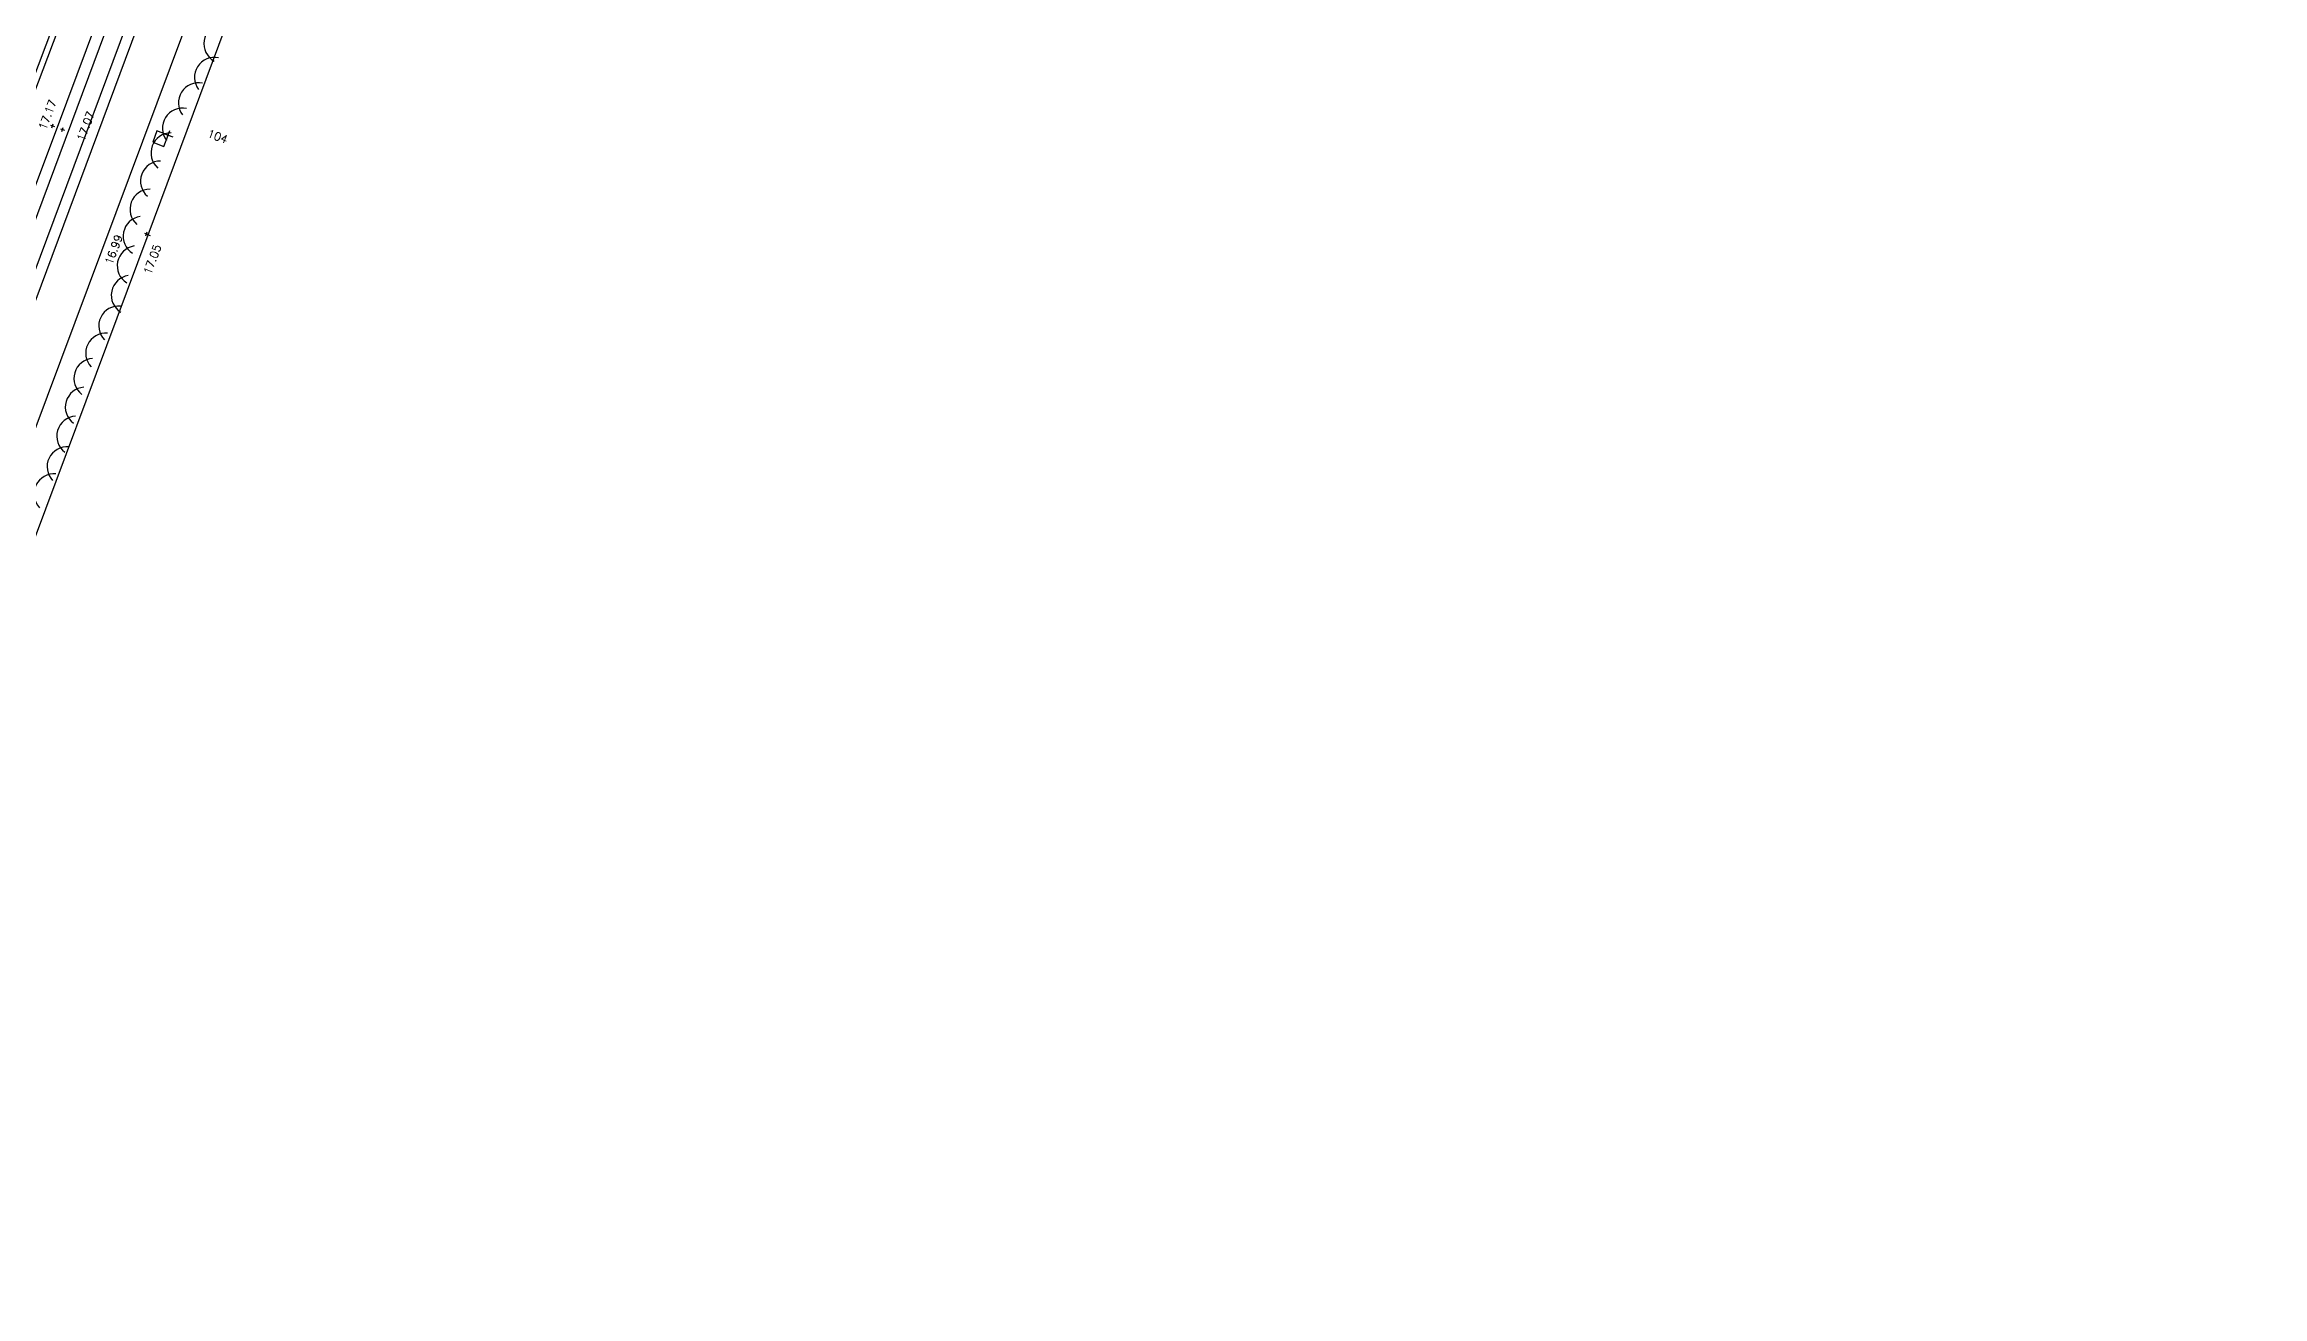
# Model space of a CAD drawing. Header units: millimetres. Extents: x 521005098 to 521837086, y 174609906 to 175681253.
# Drawn here: x 521496642 to 521607513, y 174681737 to 174744360 of the extents above; entities that cross this region are included whole.
import ezdxf

# ---------------------------------------------------------------- set-up
doc = ezdxf.new("R2010")
doc.units = ezdxf.units.MM
doc.header["$LTSCALE"] = 200
for name, color, linetype in [('layout$0$survey$0$CATV', 8, 'Continuous'), ('layout$0$survey$0$ELEC', 8, 'Continuous'), ('layout$0$survey$0$GAS', 8, 'Continuous'), ('layout$0$survey$0$LEVEL', 8, 'Continuous'), ('layout$0$survey$0$MH_NUMBER', 8, 'Continuous'), ('layout$0$survey$0$ROAD', 8, 'Continuous'), ('layout$0$survey$0$SERVICE', 8, 'Continuous'), ('layout$0$survey$0$STORM', 3, 'Continuous'), ('layout$0$survey$0$VEGETATION', 8, 'Continuous'), ('layout$0$survey$0$WATER', 8, 'Continuous')]:
    doc.layers.add(name, color=color, linetype=linetype)
doc.styles.add('layout$0$survey$0$ROMANS', font='Romans.shx')

# ---------------------------------------------------------------- blocks, each defined once
blk = doc.blocks.new('layout')
at = {"layer": 'layout$0$survey$0$CATV', "linetype": 'Continuous', "flags": 128}
blk.add_lwpolyline([(521493147.2, 174734063.8), (521518385.4, 174800815.6), (521564899.5, 174926306.4), (521599833.2, 175020690.5)], dxfattribs=at)
at = {"layer": 'layout$0$survey$0$ELEC', "linetype": 'Continuous', "flags": 128}
blk.add_lwpolyline([(521453938.2, 174630117.5), (521462845.3, 174653514.2), (521472659.9, 174679603.6), (521492455.2, 174733023.9), (521508326.3, 174775119.3), (521529431.5, 174832060.3), (521564628.2, 174926839.4)], dxfattribs=at)
at = {"layer": 'layout$0$survey$0$GAS', "linetype": 'Continuous', "flags": 128}
for points in [[(521452776.1, 174620443.1), (521465925.3, 174655615.4), (521487844.9, 174713206.3), (521515170.5, 174786610), (521539921.2, 174853278.6), (521583151.6, 174969608), (521602538.7, 175021130.6)], [(521454084.6, 174619873.7), (521467233.8, 174655045.9), (521489153.5, 174712636.8), (521516479.1, 174786040.6), (521541229.7, 174852709.2), (521584460.2, 174969038.6), (521603847.2, 175020561.1)]]:
    blk.add_lwpolyline(points, dxfattribs=at)
at = {"layer": 'layout$0$survey$0$LEVEL', "flags": 128}
for points in [[(521496956.5, 174740319.8), (521497143.9, 174740250)], [(521497015.3, 174740191.2), (521497085.1, 174740378.6)], [(521497455.5, 174740136.6), (521497642.9, 174740066.8)], [(521497514.3, 174740008), (521497584.1, 174740195.4)], [(521501653, 174734921.6), (521501840.4, 174734851.8)], [(521501711.8, 174734793), (521501781.6, 174734980.4)], [(521501739.1, 174734867), (521501926.5, 174734797.2)], [(521501797.9, 174734738.3), (521501867.7, 174734925.8)]]:
    blk.add_lwpolyline(points, dxfattribs=at)
at = {"layer": 'layout$0$survey$0$ROAD', "linetype": 'Continuous', "flags": 128}
for points in [[(521458998.2, 174620502.2), (521464340.4, 174634734.1), (521471543.8, 174653904), (521479105.8, 174674151.3), (521487334.6, 174696088.7), (521494653.2, 174715604.4), (521501832.8, 174734832.1), (521509255.2, 174754796.2), (521518544.7, 174779628.9), (521526408.1, 174800872.4), (521534508.3, 174822705.3), (521542913.9, 174845337.3), (521550827.2, 174866665.8), (521557707.1, 174885238.5), (521566400.8, 174908600.7), (521582455, 174951875.1), (521598951.3, 174996297.6), (521607513.5, 175019356.9)], [(521566461.3, 174926237.2), (521560978.9, 174911450.7), (521552981.7, 174889867.7), (521544841.8, 174867962.9), (521536597.5, 174846003), (521528514, 174824096), (521520760.4, 174803218.2), (521512866.2, 174782062.4), (521505003.7, 174760888.8), (521497284.5, 174740197.7), (521494041.3, 174731577.7)]]:
    blk.add_lwpolyline(points, dxfattribs=at)
at = {"layer": 'layout$0$survey$0$SERVICE'}
for p, q in [((521502593.5, 174739909.7), (521503062, 174739735.3)), ((521502740.5, 174739588.2), (521502915, 174740056.8))]:
    blk.add_line(p, q, dxfattribs=at)
at = {"layer": 'layout$0$survey$0$SERVICE', "linetype": 'Continuous', "flags": 128}
blk.add_lwpolyline([(521502827.7, 174739822.5), (521502265.5, 174740031.9), (521502056.1, 174739469.6), (521502618.4, 174739260.2)], close=True, dxfattribs=at)
at = {"layer": 'layout$0$survey$0$STORM', "linetype": 'Continuous', "flags": 128}
blk.add_lwpolyline([(521509746.3, 174761457.9), (521456539.6, 174619114.3)], dxfattribs=at)
at = {"layer": 'layout$0$survey$0$VEGETATION', "linetype": 'Continuous'}
for centre, start, end in [((521505613.4, 174744400), 101.722466, 240.994196), ((521505145.8, 174742708.7), 78.092056, 217.363786), ((521504342.8, 174741437.2), 78.092056, 217.363786), ((521503539.9, 174740165.6), 78.092056, 217.363786), ((521502971.5, 174738933.1), 89.941099, 229.212829), ((521502446.7, 174737523.7), 89.941099, 229.212829), ((521501921.9, 174736114.4), 89.941099, 229.212829), ((521501580.2, 174734763.7), 99.004383, 238.276113), ((521501284, 174733289.2), 99.004383, 238.276113), ((521500987.8, 174731814.8), 99.004383, 238.276113), ((521500361.2, 174730272.9), 84.582049, 223.853779), ((521499707.1, 174728918.7), 84.582049, 223.853779), ((521499116.1, 174727657.6), 93.905427, 233.177157), ((521498690, 174726215.3), 93.905427, 233.177157), ((521498263.9, 174724773.1), 93.905427, 233.177157), ((521497778.4, 174723235.9), 84.548541, 223.820272), ((521497123.5, 174721882.1), 84.548541, 223.820272)]:
    blk.add_arc(centre, 1000, start, end, dxfattribs=at)
at = {"layer": 'layout$0$survey$0$WATER', "linetype": 'Continuous', "flags": 128}
blk.add_lwpolyline([(521603361.6, 175020830), (521457902.3, 174630344.4), (521460680.1, 174629309.7)], dxfattribs=at)
at = {"layer": 'layout$0$survey$0$LEVEL', "style": 'layout$0$survey$0$ROMANS'}
for s, p in [('17.17', (521496714.5, 174740045.3)), ('17.07', (521498627.5, 174739471.5)), ('16.99', (521500026.5, 174733302.8)), ('17.05', (521501957.3, 174732812.4))]:
    blk.add_text(s, height=400, rotation=69.576964, dxfattribs=at).set_placement(p)
at = {"layer": 'layout$0$survey$0$MH_NUMBER', "linetype": 'Continuous', "style": 'layout$0$survey$0$ROMANS'}
blk.add_text('104', height=400, rotation=339.576964, dxfattribs=at).set_placement((521504750.9, 174739744.3))

msp = doc.modelspace()

# ---------------------------------------------------------------- block references
msp.add_blockref('layout', (0, 0))

doc.saveas('drawing.dxf')
